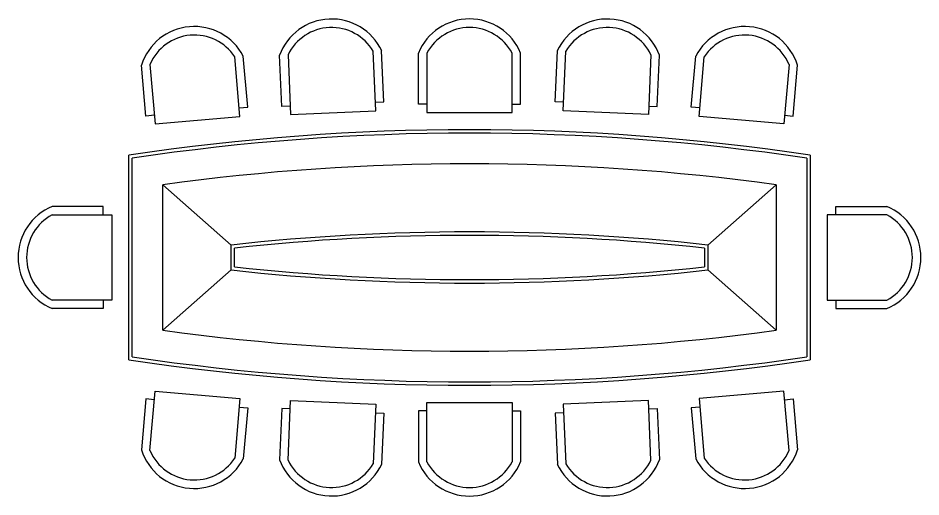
# Model space of a CAD drawing. Header units: inches. Extents: x -632098 to 183481, y -347495 to 63412.
# Drawn here: x 88.8 to 94.37, y 11.56 to 14.51 of the extents above; entities that cross this region are included whole.
import ezdxf

# ---------------------------------------------------------------- set-up
doc = ezdxf.new("R2010")
doc.units = ezdxf.units.IN
doc.header["$MEASUREMENT"] = 0
doc.layers.add('furniture', color=6, linetype='Continuous', lineweight=5)
doc.layers.add('INS', color=3, linetype='Continuous')

# ---------------------------------------------------------------- blocks, each defined once
blk = doc.blocks.new('HY3')
at = {"layer": 'INS', "color": 81}
for p, q in [((-3997.2, 828.4), (-4027.7, 1177)), ((-3951.7, 882.5), (-3977.8, 1181.4)), ((-3751.9, 886.9), (-3765, 1186.6)), ((-3715, 1188.8), (-3699.8, 839.1)), ((-3200.2, 860.9), (-3215.5, 1210.6)), ((-3152.5, 913), (-3165.6, 1212.8)), ((-2950, 900), (-2950, 1200)), ((-2900, 1200), (-2900, 850)), ((-2400, 850), (-2400, 1200)), ((-2350, 900), (-2350, 1200)), ((-2147.5, 913), (-2134.4, 1212.8)), ((-2099.8, 860.9), (-2084.5, 1210.6)), ((-1585, 1188.8), (-1600.2, 839.1)), ((-1548.1, 886.9), (-1535, 1186.6)), ((-1348.3, 882.5), (-1322.2, 1181.4)), ((-1302.8, 828.4), (-1272.3, 1177)), ((-4549.4, 830.3), (-4575.6, 1129.1)), ((-4525.8, 1133.5), (-4495.3, 784.8)), ((-774.2, 1133.5), (-804.7, 784.8)), ((-750.6, 830.3), (-724.4, 1129.1)), ((-3202.4, 910.9), (-3152.5, 913)), ((-2097.6, 910.9), (-2147.5, 913)), ((-4001.5, 878.2), (-3951.7, 882.5)), ((-3701.9, 889), (-3751.9, 886.9)), ((-3699.8, 839.1), (-3200.2, 860.9)), ((-2900, 900), (-2950, 900)), ((-2900, 850), (-2400, 850)), ((-2400, 900), (-2350, 900)), ((-1600.2, 839.1), (-2099.8, 860.9)), ((-1598.1, 889), (-1548.1, 886.9)), ((-1298.5, 878.2), (-1348.3, 882.5)), ((-4499.6, 834.6), (-4549.4, 830.3)), ((-4495.3, 784.8), (-3997.2, 828.4)), ((-804.7, 784.8), (-1302.8, 828.4)), ((-800.4, 834.6), (-750.6, 830.3)), ((-4650, -600), (-4650, 600)), ((-650, 600), (-650, -600)), ((-4630, -582.8), (-4630, 582.8)), ((-670, 582.8), (-670, -582.8)), ((-4450, 426.8), (-4050, 73.3)), ((-4450, -426.8), (-4450, 426.8)), ((-850, 426.8), (-1250, 73.3)), ((-850, 426.8), (-850, -426.8)), ((-4800, 300), (-5100, 300)), ((-4800, 250), (-4800, 300)), ((-500, 300), (-200, 300)), ((-500, 250), (-500, 300)), ((-5100, 250), (-4750, 250)), ((-4750, 250), (-4750, -250)), ((-200, 250), (-550, 250)), ((-550, 250), (-550, -250)), ((-4050, -73.3), (-4050, 73.3)), ((-4030, -55.3), (-4030, 55.3)), ((-1270, 55.3), (-1270, -55.3)), ((-1250, 73.3), (-1250, -73.3)), ((-4050, -73.3), (-4450, -426.8)), ((-1250, -73.3), (-850, -426.8)), ((-4750, -250), (-5100, -250)), ((-4800, -250), (-4800, -300)), ((-550, -250), (-200, -250)), ((-500, -250), (-500, -300)), ((-4800, -300), (-5100, -300)), ((-500, -300), (-200, -300)), ((-4525.8, -1133.5), (-4495.3, -784.8)), ((-4495.3, -784.8), (-3997.2, -828.4)), ((-804.7, -784.8), (-1302.8, -828.4)), ((-774.2, -1133.5), (-804.7, -784.8)), ((-4549.4, -830.3), (-4575.6, -1129.1)), ((-4499.6, -834.6), (-4549.4, -830.3)), ((-3997.2, -828.4), (-4027.7, -1177)), ((-3715, -1188.8), (-3699.8, -839.1)), ((-3699.8, -839.1), (-3200.2, -860.9)), ((-1600.2, -839.1), (-2099.8, -860.9)), ((-1585, -1188.8), (-1600.2, -839.1)), ((-1302.8, -828.4), (-1272.3, -1177)), ((-800.4, -834.6), (-750.6, -830.3)), ((-750.6, -830.3), (-724.4, -1129.1)), ((-4001.5, -878.2), (-3951.7, -882.5)), ((-3951.7, -882.5), (-3977.8, -1181.4)), ((-3751.9, -886.9), (-3765, -1186.6)), ((-3701.9, -889), (-3751.9, -886.9)), ((-3200.2, -860.9), (-3215.5, -1210.6)), ((-2900, -900), (-2950, -900)), ((-2950, -900), (-2950, -1200)), ((-2900, -1200), (-2900, -850)), ((-2900, -850), (-2400, -850)), ((-2400, -850), (-2400, -1200)), ((-2400, -900), (-2350, -900)), ((-2350, -900), (-2350, -1200)), ((-2099.8, -860.9), (-2084.5, -1210.6)), ((-1598.1, -889), (-1548.1, -886.9)), ((-1548.1, -886.9), (-1535, -1186.6)), ((-1298.5, -878.2), (-1348.3, -882.5)), ((-1348.3, -882.5), (-1322.2, -1181.4)), ((-3202.4, -910.9), (-3152.5, -913)), ((-3152.5, -913), (-3165.6, -1212.8)), ((-2097.6, -910.9), (-2147.5, -913)), ((-2147.5, -913), (-2134.4, -1212.8))]:
    blk.add_line(p, q, dxfattribs=at)
for centre, radius, start, end in [((-3459.8, 1074.8), 325, 25.1199, 159.8801), ((-2650, 1075), 325, 22.6199, 157.3801), ((-1840.2, 1074.8), 325, 20.1199, 154.8801), ((-4265.8, 1030.7), 325, 27.6199, 162.3801), ((-3459.5, 1066.5), 283.3, 30.5725, 154.4275), ((-2650, 1066.7), 283.3, 28.0725, 151.9275), ((-1840.5, 1066.5), 283.3, 25.5725, 149.4275), ((-1034.2, 1030.7), 325, 17.6199, 152.3801), ((-4265.1, 1022.4), 283.3, 33.0725, 156.9275), ((-1034.9, 1022.4), 283.3, 23.0725, 146.9275), ((-2650, -12658.3), 13408.3, 81.42169, 98.57831), ((-2650, -12658.3), 13388.3, 81.49533, 98.50467), ((-2650, -12658.3), 13208.3, 82.1675, 97.8325), ((-4975, 0), 325, 112.6199, 247.3801), ((-325, 0), 325, 292.6199, 67.3801), ((-4966.7, 0), 283.3, 118.0725, 241.9275), ((-333.3, 0), 283.3, 298.0725, 61.9275), ((-2650, -12658.3), 12808.3, 83.72481, 96.27519), ((-2650, -12658.3), 12788.3, 83.8051, 96.1949), ((-2650, 12658.3), 12808.3, 263.72481, 276.27519), ((-2650, 12658.3), 12788.3, 263.8051, 276.1949), ((-2650, 12658.3), 13208.3, 262.1675, 277.8325), ((-2650, 12658.3), 13388.3, 261.49533, 278.50467), ((-2650, 12658.3), 13408.3, 261.42169, 278.57831), ((-4265.8, -1030.7), 325, 197.6199, 332.3801), ((-4265.1, -1022.4), 283.3, 203.0725, 326.9275), ((-1034.2, -1030.7), 325, 207.6199, 342.3801), ((-1034.9, -1022.4), 283.3, 213.0725, 336.9275), ((-3459.8, -1074.8), 325, 200.1199, 334.8801), ((-3459.5, -1066.5), 283.3, 205.5725, 329.4275), ((-2650, -1075), 325, 202.6199, 337.3801), ((-2650, -1066.7), 283.3, 208.0725, 331.9275), ((-1840.2, -1074.8), 325, 205.1199, 339.8801), ((-1840.5, -1066.5), 283.3, 210.5725, 334.4275)]:
    blk.add_arc(centre, radius, start, end, dxfattribs=at)

msp = doc.modelspace()

# ---------------------------------------------------------------- block references
at = {"layer": 'furniture', "color": 6, "xscale": 0.00105, "yscale": 0.00105, "zscale": 0.00105}
msp.add_blockref('HY3', (94.36628, 13.0358), dxfattribs=at)

doc.saveas('drawing.dxf')
